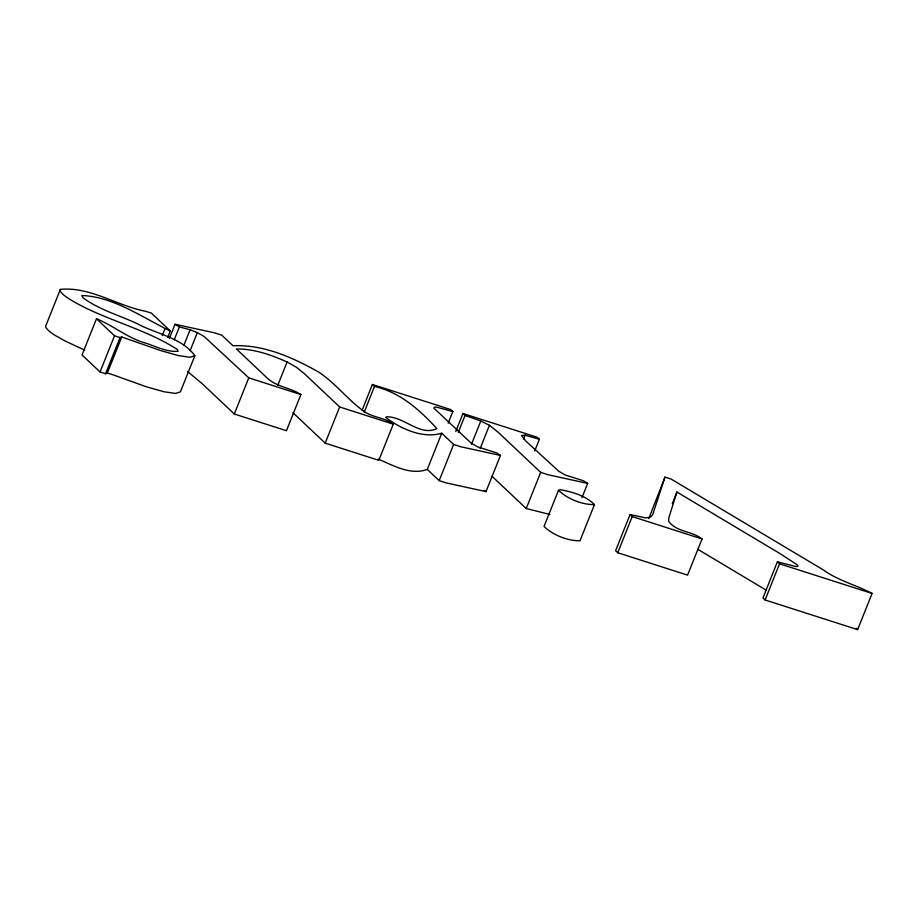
<?xml version="1.0" encoding="UTF-8"?>
<svg xmlns="http://www.w3.org/2000/svg" width="918" height="918" viewBox="0 0 918 918"><rect width="100%" height="100%" fill="white"/><g stroke="black" fill="none" stroke-linecap="round" stroke-linejoin="round"><path stroke-width="1.38" d="M676.933 492.048L668.843 517.729L668.625 521.206C676.027 532.084 692.447 531.074 702.04 538.969L687.571 575.127L617.745 552.751L615.599 550.731L630.069 514.562L645.618 517.89L650.392 517.19L652.652 514.746L664.976 477.119L671.161 479.104L823.584 570.067C838.283 580.75 856.574 585.133 872.1 593.464L857.63 629.633L765.084 599.97L762.95 597.962L777.408 561.793L795.94 566.578L797.937 566.268L797.214 564.857L780.507 553.887L676.933 492.048L672.274 503.672M648.751 518.659L664.976 477.119M167.742 337.434L170.323 330.985L151.424 313.141L145.916 311.374C117.584 306.061 89.907 286.336 60.37 289.399L45.9 325.569A49.997 8.342 21.8 0 0 55.057 335.345L65.407 341.152L84.674 350.091M60.358 289.399A49.997 8.342 21.8 0 0 69.527 299.176C103.55 319.889 144.023 327.898 177.403 349.529L178.092 351.307C166.066 352.237 154.74 345.684 143.449 342.46C126.466 337.204 112.684 325.224 96.493 318.776L82.023 354.945L100.051 371.962L105.57 373.729L107.28 373.156L111.055 374.119L146.501 386.845L164.047 391.779L175.602 393.432L180.387 391.894L194.846 355.725C181.695 337.422 155.842 333.923 137 323.572C118.973 315.184 99.155 309.687 82.987 297.799L81.748 295.504C113.832 296.686 142.233 317.571 170.323 330.985M100.051 371.962L114.52 335.793L96.493 318.776M105.57 373.729L120.04 337.56L121.75 336.986L160.96 350.676L178.517 355.61L190.06 357.263L194.846 355.725M107.28 373.156L121.75 336.986M162.234 335.667L164.815 329.218M169.337 338.478L175.028 324.272L214.261 332.775L221.789 335.185L233 345.765C263.351 344.307 292.406 357.343 318.339 371.859C335.529 383.07 347.911 400.053 364.641 411.815C373.396 417.621 385.147 417.793 393.283 424.162L378.813 460.331L325.19 443.142L292.888 412.652M174.213 339.844L179.389 326.934L175.028 324.272M183.898 345.248L190.095 329.757L197.336 332.58L204.209 336.562L248.778 377.849L300.897 394.556L286.439 430.714L234.308 414.018L202.235 383.735L187.456 371.4M190.106 350.665L197.336 332.58M234.308 414.018L248.778 377.849M277.787 385.239L287.082 361.99C271.131 354.864 254.102 348.794 236.408 348.989L266.404 377.298C275.767 386.857 290.375 387.557 300.897 394.556M325.19 443.142L339.66 406.972L304.225 373.534L296.239 367.154L287.082 361.99M362.082 410.312L372.41 384.47L450.761 409.589L452.849 411.551L448.191 423.175M364.159 412.274L374.498 386.432L372.41 384.47M427.272 469.408L441.742 433.239L453.641 444.473L460.664 446.722L500.459 455.443L486.001 491.612L446.194 482.891L439.183 480.642L427.272 469.408C410.794 475.581 393.191 465.552 378.216 459.034M455.73 431.575L462.959 413.49L537.294 437.312L539.382 439.286L534.735 450.91M458.323 432.252L465.036 415.452L462.959 413.49M439.183 480.642L453.641 444.473M471.496 444.266L480.803 421.006L465.036 415.452M480.137 448.558L489.443 425.309L480.803 421.006M523.547 439.045L525.096 435.166L539.382 439.286M549.962 514.482L526.221 508.538L540.679 472.368L498.141 432.229L489.443 425.309M558.5 490.292L544.03 526.462C553.072 535.125 567.496 540.92 579.981 540.794L594.451 504.625C585.868 495.709 572.281 491.922 560.29 489.684L558.5 490.292C567.542 498.956 581.955 504.751 594.451 504.625M581.978 497.602L587.669 483.396L583.251 480.688L565.178 474.985L558.936 471.382L525.876 441.11L521.481 435.568L525.096 435.166M617.745 552.751L632.204 516.582L630.069 514.562M765.084 599.97L779.554 563.813L777.408 561.793M441.742 433.239C422.785 438.919 400.512 428.717 385.594 417.369L387.121 416.783C404.402 416.864 420.031 436.566 436.888 428.66C419.675 409.807 400.007 392.296 374.498 386.432M587.669 483.396L548.035 474.732L540.679 472.368M179.389 326.934L190.095 329.757M452.849 411.551L436.738 407.179L434.386 407.179L433.847 408.085L471.232 443.21L477.808 446.928L496.707 452.953L500.459 455.443M339.66 406.972L393.283 424.162M114.52 335.793L120.04 337.56M632.204 516.582L702.04 538.969M779.554 563.813L872.1 593.464M697.806 549.308L766.048 590.056M484.119 490.361L486.001 491.612M856.207 628.291L857.63 629.633M491.979 476.224L526.221 508.538"/></g></svg>
